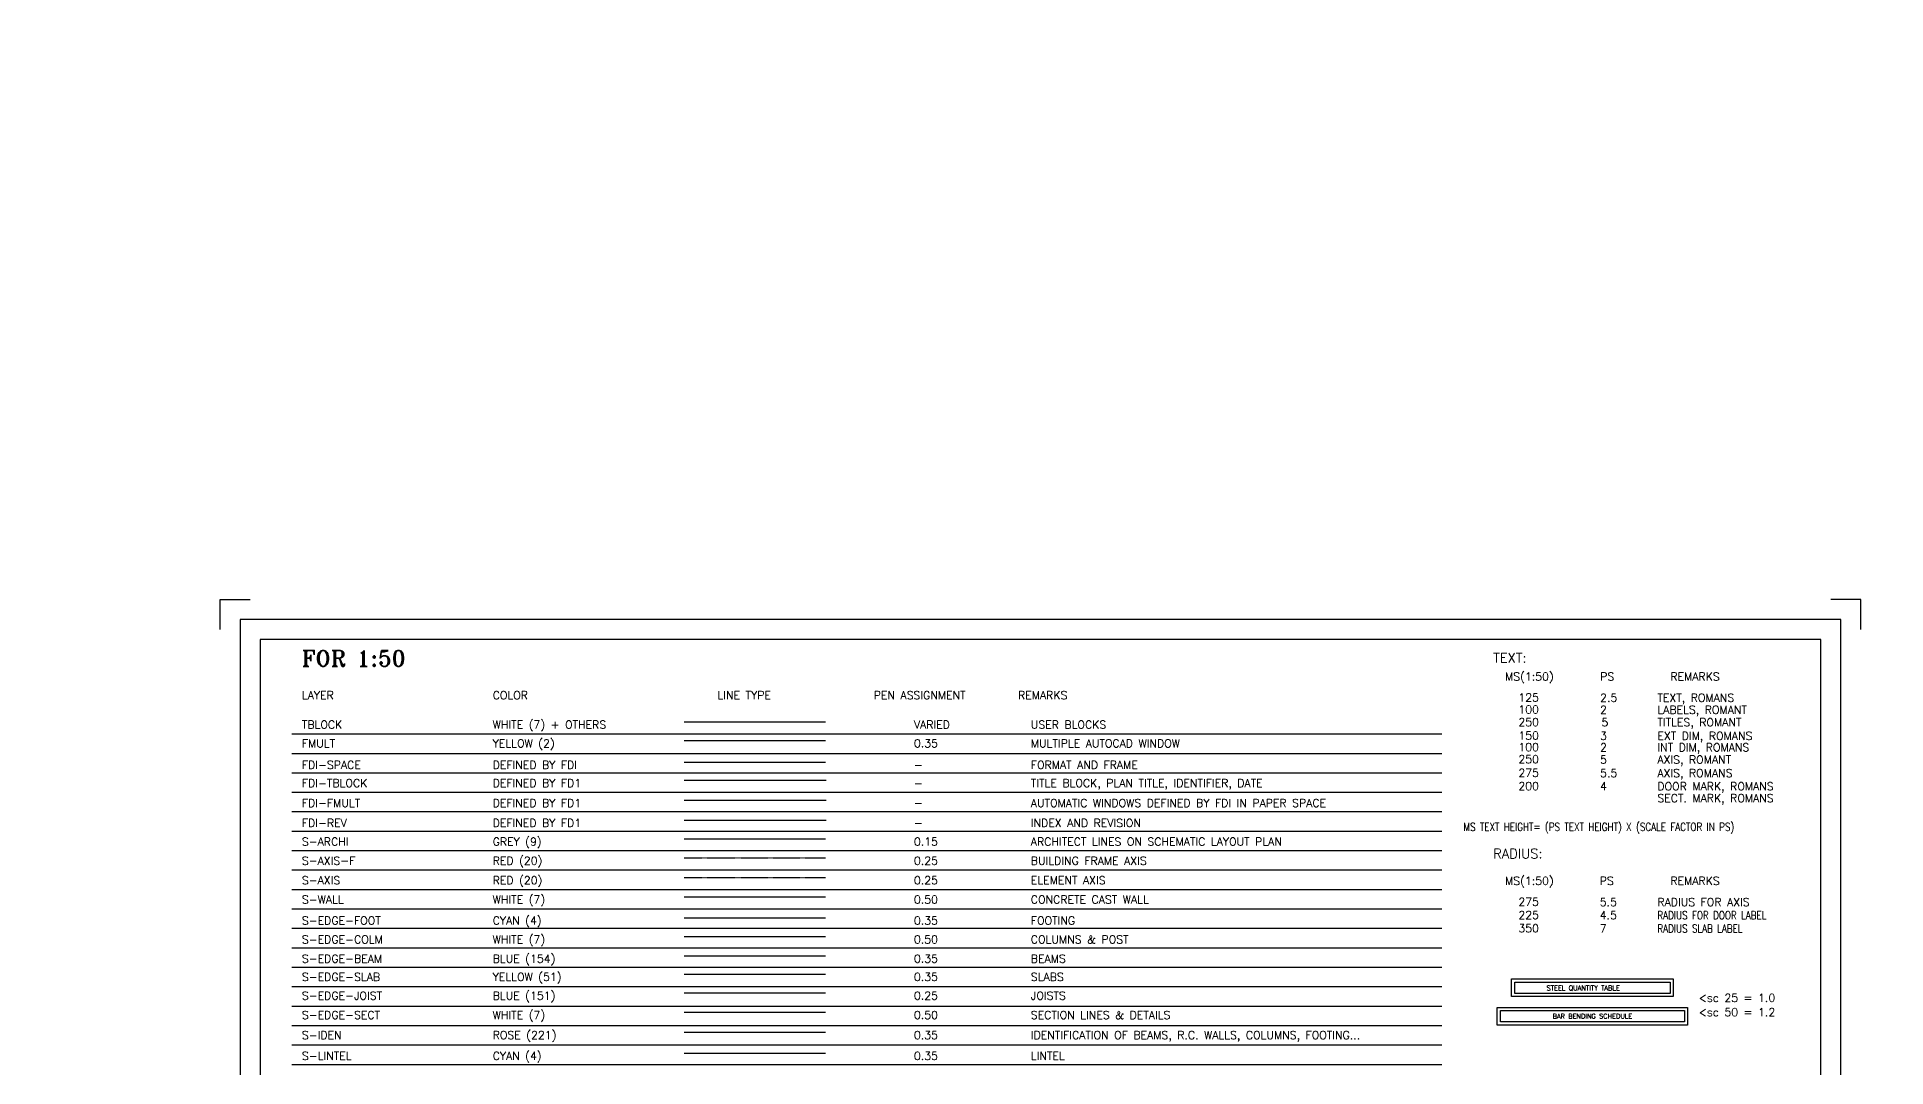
# Model space of a CAD drawing. Extents: x 660761725 to 1323371458, y 2734871439 to 5470067957.
# Drawn here: x 660932101 to 660960982, y 2735253898 to 2735269989 of the extents above; entities that cross this region are included whole.
import ezdxf
from ezdxf import colors
from ezdxf.entities.mleader import LeaderData, LeaderLine
from ezdxf.math import Vec2, Vec3

# ---------------------------------------------------------------- set-up
doc = ezdxf.new("R2010")
doc.units = 0
doc.linetypes.add('AXES', pattern=[1.95, 1.2, -0.25, 0.25, -0.25])
doc.layers.add('FMULT', color=2, linetype='Continuous', plot=False)
for name, color, linetype in [('S-ARCHI', 9, 'Continuous'), ('S-AXIS', 20, 'AXES'), ('S-AXIS-F', 20, 'AXES'), ('S-EDGE-BEAM', 150, 'Continuous'), ('S-EDGE-COLM', 7, 'Continuous'), ('S-EDGE-FOOT', 4, 'Continuous'), ('S-EDGE-JOIST', 151, 'Continuous'), ('S-EDGE-SECT', 7, 'Continuous'), ('S-EDGE-SLAB', 51, 'Continuous'), ('S-IDEN', 221, 'Continuous'), ('S-LINTEL', 4, 'Continuous'), ('S-TXT', 3, 'Continuous'), ('S-TXT-B', 7, 'Continuous'), ('S-WALL', 7, 'Continuous'), ('TBLOCK', 7, 'Continuous')]:
    doc.layers.add(name, color=color, linetype=linetype)
doc.layers.add('S-GN-CON', color=3, linetype='Continuous', lineweight=35)
doc.styles.add('EN-SC', font='swissl.ttf')
doc.styles.add('KACKC - ROMANS', font='romans.shx')
doc.styles.add('ROMANS', font='romans.shx')
doc.styles.add('ROMANT', font='romant')

# ---------------------------------------------------------------- blocks, each defined once
blk = doc.blocks.new('_ARCHTICK')
at = {"color": 0, "linetype": 'ByBlock', "const_width": 0.15}
blk.add_lwpolyline([(-0.5, -0.5), (0.5, 0.5)], dxfattribs=at)
blk = doc.blocks.new('STEEL QUANTITY TABLE')
at = {"layer": 'S-TXT', "color": 140}
for points in [[(0, 275), (2525, 275), (2525, 0), (0, 0)], [(50, 225), (2475, 225), (2475, 50), (50, 50)]]:
    blk.add_lwpolyline(points, close=True, dxfattribs=at)
at = {"layer": 'S-GN-CON', "style": 'EN-SC'}
blk.add_attdef('TABLE', (1262, 0), '', height=0.2, dxfattribs=at)
at = {"layer": 'S-TXT', "color": 140, "insert": (547, 171), "char_height": 75, "width": 1615.33, "attachment_point": 1}
blk.add_mtext('{\\Fromant|c0;STEEL QUANTITY TABLE}', dxfattribs=at)
blk = doc.blocks.new('BAR BENDING SCHEDULE')
at = {"layer": 'S-TXT', "color": 140}
for points in [[(0, 275), (2975, 275), (2975, 0), (0, 0)], [(50, 225), (2925, 225), (2925, 50), (50, 50)]]:
    blk.add_lwpolyline(points, close=True, dxfattribs=at)
at = {"layer": 'S-GN-CON', "style": 'EN-SC'}
blk.add_attdef('BAR', (1487.5, 137.5), '', height=0.2, dxfattribs=at)
at = {"layer": 'S-TXT', "color": 140, "insert": (1487.5, 137.5), "char_height": 75, "width": 1750.188, "attachment_point": 5}
blk.add_mtext('{\\Fromant|c0;BAR BENDING SCHEDULE}', dxfattribs=at)

msp = doc.modelspace()

# ---------------------------------------------------------------- linework, layer by layer
at = {"color": 250}
for p, q in [((660936081.51860619, 2735259101.7482028), (660954046.31260765, 2735259101.7482028)), ((660936081.51860619, 2735258798.08381605), (660954046.31260765, 2735258798.08381605)), ((660936081.51860619, 2735258494.41942978), (660954046.31260765, 2735258494.41942978)), ((660936081.51860619, 2735258190.75504303), (660954046.31260765, 2735258190.75504303)), ((660936081.51860619, 2735257887.0906558), (660954046.31260765, 2735257887.0906558)), ((660936081.51860619, 2735257583.42627001), (660954046.31260765, 2735257583.42627001)), ((660936081.51860619, 2735257279.76188278), (660954046.31260765, 2735257279.76188278)), ((660936081.51860619, 2735256976.09749603), (660954046.31260765, 2735256976.09749603)), ((660936081.51860619, 2735256672.43310881), (660954046.31260765, 2735256672.43310881)), ((660936081.51860619, 2735256368.76872301), (660954046.31260765, 2735256368.76872301)), ((660936081.51860619, 2735256065.10433578), (660954046.31260765, 2735256065.10433578)), ((660936081.51860619, 2735255761.43994999), (660954046.31260765, 2735255761.43994999)), ((660936081.51860619, 2735255457.77556276), (660954046.31260765, 2735255457.77556276)), ((660936081.51860619, 2735255154.11117601), (660954046.31260765, 2735255154.11117601)), ((660936081.51860619, 2735254850.44678879), (660954046.31260765, 2735254850.44678879)), ((660936081.51860619, 2735254546.78240299), (660954046.31260765, 2735254546.78240299)), ((660936081.51860619, 2735254243.11801577), (660954046.31260765, 2735254243.11801577)), ((660936081.51860619, 2735253939.45362902), (660954046.31260765, 2735253939.45362902))]:
    msp.add_line(p, q, dxfattribs=at)
for p, q in [((660942208.04489601, 2735258662.17691183), (660944415.53558052, 2735258662.17691183)), ((660942208.04489601, 2735258377.66991186), (660944425.58734202, 2735258377.66991186)), ((660942208.04489601, 2735258066.71212482), (660944425.58734202, 2735258066.71212482)), ((660942208.04489601, 2735257754.68436623), (660944425.58734202, 2735257754.68436623))]:
    msp.add_line(p, q)
at = {"layer": 'FMULT', "ltscale": 10}
msp.add_line((660942208.04489601, 2735258998.36969805), (660944415.53558052, 2735258998.36969805), dxfattribs=at)
at = {"layer": 'S-ARCHI'}
msp.add_line((660942208.04489601, 2735257463.28128195), (660944415.53558052, 2735257463.28128195), dxfattribs=at)
at = {"layer": 'S-AXIS'}
msp.add_line((660942208.04489601, 2735256859.52487898), (660944415.53558052, 2735256859.52487898), dxfattribs=at)
at = {"layer": 'S-AXIS-F'}
msp.add_line((660942208.04489601, 2735257165.14360619), (660944415.53558052, 2735257165.14360619), dxfattribs=at)
at = {"layer": 'S-EDGE-BEAM'}
msp.add_line((660942208.04489601, 2735255634.84242678), (660944415.53558052, 2735255634.84242678), dxfattribs=at)
at = {"layer": 'S-EDGE-COLM'}
msp.add_line((660942208.04489601, 2735255935.55698013), (660944415.53558052, 2735255935.55698013), dxfattribs=at)
at = {"layer": 'S-EDGE-FOOT'}
msp.add_line((660942208.04489601, 2735256230.33967686), (660944415.53558052, 2735256230.33967686), dxfattribs=at)
at = {"layer": 'S-EDGE-JOIST'}
msp.add_line((660942208.04489601, 2735255057.19188595), (660944415.53558052, 2735255057.19188595), dxfattribs=at)
at = {"layer": 'S-EDGE-SECT'}
msp.add_line((660942208.04489601, 2735254754.70544481), (660944415.53558052, 2735254754.70544481), dxfattribs=at)
at = {"layer": 'S-EDGE-SLAB'}
msp.add_line((660942208.04489601, 2735255350.17967319), (660944415.53558052, 2735255350.17967319), dxfattribs=at)
at = {"layer": 'S-IDEN'}
msp.add_line((660942208.04489601, 2735254441.17711401), (660944415.53558052, 2735254441.17711401), dxfattribs=at)
at = {"layer": 'S-LINTEL'}
msp.add_line((660942208.04489601, 2735254116.41909599), (660944415.53558052, 2735254116.41909599), dxfattribs=at)
at = {"layer": 'S-WALL'}
msp.add_line((660942208.04489601, 2735256558.58496714), (660944415.53558052, 2735256558.58496714), dxfattribs=at)
at = {"layer": 'TBLOCK', "linetype": 'Continuous', "ltscale": 10}
msp.add_line((660942208.04489601, 2735259291.00739288), (660944415.53558052, 2735259291.00739288), dxfattribs=at)
at = {"layer": 'TBLOCK', "color": 9}
for points in [[(660934962.82094491, 2735260730.24536514), (660934962.82094491, 2735261198.99536514), (660935431.57094479, 2735261198.99536514)], [(660960587.82093465, 2735260730.24536514), (660960587.82093465, 2735261198.99536514), (660960119.07093489, 2735261198.99536514)]]:
    msp.add_lwpolyline(points, dxfattribs=at)
at = {"layer": 'TBLOCK'}
for points in [[(660935275.32094479, 2735238099.20079899), (660960275.32093477, 2735238099.20079899), (660960275.32093477, 2735260886.49536514), (660935275.32094479, 2735260886.49536514)], [(660935587.82094467, 2735238411.70079899), (660959962.82093489, 2735238411.70079899), (660959962.82093489, 2735260573.99536514), (660935587.82094467, 2735260573.99536514)]]:
    msp.add_lwpolyline(points, close=True, dxfattribs=at)

# ---------------------------------------------------------------- block references
at = {"layer": 'S-GN-CON'}
for name, p, values in [('STEEL QUANTITY TABLE', (660955133.89937341, 2735254998.77588511), {'TABLE': 'STEEL QUANTITY TABLE'}), ('BAR BENDING SCHEDULE', (660954908.89937353, 2735254554.02924299), {'BAR': 'BAR BENDING SCHEDULE'})]:
    msp.add_blockref(name, p, dxfattribs=at).add_auto_attribs(values)

# ---------------------------------------------------------------- texts
for s, height, style, p in [('FOR 1:50', 249.9999999, 'ROMANT', (660936237.97826052, 2735260156.45501804)), ('TEXT:', 149.99999994, 'ROMANT', (660954846.56455088, 2735260214.6368618)), ('MS(1:50)', 124.99999995, 'ROMANT', (660955031.11704957, 2735259935.34076595)), ('PS', 124.99999995, 'ROMANT', (660956517.30932391, 2735259935.34076595)), ('REMARKS', 124.99999995, 'ROMANT', (660957612.97731936, 2735259935.34076595)), ('LAYER', 124.99999995, 'ROMANT', (660936237.97826052, 2735259643.85161781)), ('COLOR', 124.99999995, 'ROMANT', (660939217.9459722, 2735259643.85161781)), ('LINE TYPE', 124.99999995, 'ROMANT', (660942728.7682519, 2735259643.85161781)), ('PEN ASSIGNMENT', 124.99999995, 'ROMANT', (660945170.31308424, 2735259643.85161781)), ('REMARKS', 124.99999995, 'ROMANT', (660947424.21137381, 2735259643.85161781)), ('FDI-SPACE', 124.99999995, 'ROMANS', (660936237.97826052, 2735258554.98534107)), ('DEFINED BY FDI', 124.99999995, 'ROMANS', (660939217.9459722, 2735258554.98534107)), ('FORMAT AND FRAME', 124.99999995, 'ROMANS', (660947624.23983085, 2735258554.98534107)), ('FDI-TBLOCK', 124.99999995, 'ROMANS', (660936237.97826052, 2735258270.4783411)), ('DEFINED BY FD1', 124.99999995, 'ROMANS', (660939217.9459722, 2735258270.4783411)), ('-', 124.99999995, 'ROMANS', (660945798.65443766, 2735258554.98534107)), ('TITLE BLOCK, PLAN TITLE, IDENTIFIER, DATE', 124.99999995, 'ROMANS', (660947624.23983085, 2735258270.4783411)), ('FDI-FMULT', 124.99999995, 'ROMANS', (660936237.97826052, 2735257959.52055311)), ('DEFINED BY FD1', 124.99999995, 'ROMANS', (660939217.9459722, 2735257959.52055311)), ('-', 124.99999995, 'ROMANS', (660945798.65443766, 2735258270.4783411)), ('AUTOMATIC WINDOWS DEFINED BY FDI IN PAPER SPACE', 124.99999995, 'ROMANS', (660947624.23983085, 2735257959.52055311)), ('FDI-REV', 124.99999995, 'ROMANS', (660936237.97826052, 2735257647.49279499)), ('DEFINED BY FD1', 124.99999995, 'ROMANS', (660939217.9459722, 2735257647.49279499)), ('-', 124.99999995, 'ROMANS', (660945798.65443766, 2735257959.52055311)), ('INDEX AND REVISION', 124.99999995, 'ROMANS', (660947624.23983085, 2735257647.49279499)), ('-', 124.99999995, 'ROMANS', (660945798.65443766, 2735257647.49279499)), ('RADIUS:', 149.99999994, 'ROMANT', (660954846.56455088, 2735257156.542171)), ('MS(1:50)', 124.99999995, 'ROMANT', (660955031.11704957, 2735256743.75781679)), ('PS', 124.99999995, 'ROMANT', (660956510.75171232, 2735256743.75781679)), ('REMARKS', 124.99999995, 'ROMANT', (660957612.97731936, 2735256743.75781679))]:
    msp.add_text(s, height=height, dxfattribs=dict(style=style)).set_placement(p)
at = {"layer": 'FMULT', "style": 'ROMANS'}
for s, p in [('FMULT', (660936237.97826052, 2735258891.17812586)), ('YELLOW (2)', (660939217.9459722, 2735258891.17812586)), ('0.35', (660945798.65443766, 2735258891.17812586)), ('MULTIPLE AUTOCAD WINDOW', (660947624.24014664, 2735258891.17812586))]:
    msp.add_text(s, height=124.99999995, dxfattribs=at).set_placement(p)
at = {"layer": 'S-ARCHI', "style": 'ROMANS'}
for s, p in [('S-ARCHI', (660936237.97826052, 2735257356.08971119)), ('GREY (9)', (660939217.9459722, 2735257356.08971119)), ('0.15', (660945798.65443766, 2735257356.08971119)), ('ARCHITECT LINES ON SCHEMATIC LAYOUT PLAN', (660947624.24014664, 2735257356.08971119))]:
    msp.add_text(s, height=124.99999995, dxfattribs=at).set_placement(p)
at = {"layer": 'S-AXIS', "style": 'ROMANS'}
for s, p in [('RED (20)', (660939217.9459722, 2735256752.33330679)), ('S-AXIS ', (660936237.97826052, 2735256752.33330679)), ('0.25', (660945798.65443766, 2735256752.33330679)), ('ELEMENT AXIS', (660947624.24014664, 2735256752.33330679))]:
    msp.add_text(s, height=124.99999995, dxfattribs=at).set_placement(p)
at = {"layer": 'S-AXIS-F', "style": 'ROMANS'}
for s, p in [('S-AXIS-F', (660936237.97826052, 2735257057.952034)), ('RED (20)', (660939217.9459722, 2735257057.952034)), ('0.25', (660945798.65443766, 2735257057.952034)), ('BUILDING FRAME AXIS', (660947624.24014664, 2735257057.952034))]:
    msp.add_text(s, height=124.99999995, dxfattribs=at).set_placement(p)
at = {"layer": 'S-EDGE-BEAM', "style": 'ROMANS'}
for s, p in [('S-EDGE-BEAM', (660936237.97826052, 2735255527.65085506)), ('BLUE (154)', (660939217.9459722, 2735255527.65085506)), ('0.35', (660945798.65443766, 2735255527.65085506)), ('BEAMS', (660947624.24014664, 2735255527.65085506))]:
    msp.add_text(s, height=124.99999995, dxfattribs=at).set_placement(p)
at = {"layer": 'S-EDGE-COLM', "style": 'ROMANS'}
for s, p in [('S-EDGE-COLM', (660936237.97826052, 2735255828.36540794)), ('WHITE (7)', (660939217.9459722, 2735255828.36540794)), ('0.50', (660945798.65443766, 2735255828.36540794)), ('COLUMNS & POST', (660947624.24014664, 2735255828.36540794))]:
    msp.add_text(s, height=124.99999995, dxfattribs=at).set_placement(p)
at = {"layer": 'S-EDGE-FOOT', "style": 'ROMANS'}
for s, p in [('S-EDGE-FOOT', (660936237.97826052, 2735256123.14810514)), ('CYAN (4)', (660939217.9459722, 2735256123.14810514)), ('0.35', (660945798.65443766, 2735256123.14810514)), ('FOOTING', (660947624.24014664, 2735256123.14810514))]:
    msp.add_text(s, height=124.99999995, dxfattribs=at).set_placement(p)
at = {"layer": 'S-EDGE-JOIST', "style": 'ROMANS'}
for s, p in [('S-EDGE-JOIST', (660936237.97826052, 2735254950.00031519)), ('BLUE (151)', (660939217.9459722, 2735254950.00031519)), ('0.25', (660945798.65443766, 2735254950.00031519)), ('JOISTS', (660947624.24014664, 2735254950.00031519))]:
    msp.add_text(s, height=124.99999995, dxfattribs=at).set_placement(p)
at = {"layer": 'S-EDGE-SECT', "style": 'ROMANS'}
for s, p in [('S-EDGE-SECT', (660936237.97826052, 2735254647.5138731)), ('WHITE (7)', (660939217.9459722, 2735254647.5138731)), ('0.50', (660945798.65443766, 2735254647.5138731)), ('SECTION LINES & DETAILS', (660947624.24014664, 2735254647.5138731))]:
    msp.add_text(s, height=124.99999995, dxfattribs=at).set_placement(p)
at = {"layer": 'S-EDGE-SLAB', "style": 'ROMANS'}
for s, p in [('S-EDGE-SLAB', (660936237.97826052, 2735255242.98810101)), ('YELLOW (51)', (660939217.9459722, 2735255242.98810101)), ('0.35', (660945798.65443766, 2735255242.98810101)), ('SLABS', (660947624.24014664, 2735255242.98810101))]:
    msp.add_text(s, height=124.99999995, dxfattribs=at).set_placement(p)
at = {"layer": 'S-IDEN', "style": 'ROMANS'}
for s, p in [('S-IDEN', (660936237.97826052, 2735254333.98554182)), ('ROSE (221)', (660939217.9459722, 2735254333.98554182)), ('0.35', (660945798.65443766, 2735254333.98554182)), ('IDENTIFICATION OF BEAMS, R.C. WALLS, COLUMNS, FOOTING...', (660947624.24014664, 2735254333.98554182))]:
    msp.add_text(s, height=124.99999995, dxfattribs=at).set_placement(p)
at = {"layer": 'S-LINTEL', "style": 'ROMANS'}
for s, p in [('S-LINTEL', (660936237.97826052, 2735254009.2275238)), ('CYAN (4)', (660939217.9459722, 2735254009.2275238)), ('0.35', (660945798.65443766, 2735254009.2275238)), ('LINTEL', (660947624.24014664, 2735254009.2275238))]:
    msp.add_text(s, height=124.99999995, dxfattribs=at).set_placement(p)
at = {"layer": 'S-TXT'}
for s, height, style, p in [('100', 125, 'ROMANT', (660955239.58610475, 2735259420.19352579)), ('125', 125, 'ROMANS', (660955239.58610475, 2735259607.86671019)), ('2.5', 124.99999995, 'ROMANS', (660956516.37868547, 2735259603.91805792)), ('2', 124.99999995, 'ROMANT', (660956516.37868547, 2735259416.244874)), ('TEXT, ROMANS', 124.99999995, 'ROMANS', (660957411.24652755, 2735259603.91805792)), ('LABELS, ROMANT', 124.99999995, 'ROMANT', (660957411.24652755, 2735259416.244874)), ('150', 125, 'ROMANS', (660955239.58610475, 2735259012.51337194)), ('100', 125, 'ROMANS', (660955239.58610475, 2735258833.33508778)), ('3', 124.99999995, 'ROMANS', (660956516.37868547, 2735259008.56472015)), ('2', 124.99999995, 'ROMANS', (660956516.37868547, 2735258829.38643599)), ('EXT DIM, ROMANS', 124.99999995, 'ROMANS', (660957411.24652755, 2735259008.56472015)), ('INT DIM, ROMANS', 124.99999995, 'ROMANS', (660957411.24652755, 2735258829.38643599)), ('250', 125, 'ROMANT', (660955239.58610475, 2735258643.45633078)), ('5', 124.99999995, 'ROMANT', (660956516.37868547, 2735258637.0151968)), ('AXIS, ROMANT', 124.99999995, 'ROMANT', (660957411.24652755, 2735258637.0151968)), ('275', 125, 'ROMANS', (660955239.58610475, 2735258430.742908)), ('200', 125, 'ROMANS', (660955239.58610475, 2735258224.44285488)), ('5.5', 124.99999995, 'ROMANS', (660956516.37868547, 2735258426.79425621)), ('4', 124.99999995, 'ROMANS', (660956516.37868547, 2735258220.49420309)), ('AXIS, ROMANS', 124.99999995, 'ROMANS', (660957411.24652755, 2735258426.79425621)), ('DOOR MARK, ROMANS', 124.99999995, 'ROMANS', (660957411.24652755, 2735258220.49420309)), ('SECT. MARK, ROMANS', 124.99999995, 'ROMANS', (660957411.24652755, 2735258035.19513607)), ('275', 125, 'ROMANS', (660955239.58610475, 2735256416.28376007)), ('225', 125, 'ROMANS', (660955239.58610475, 2735256209.9837079)), ('5.5', 124.99999995, 'ROMANS', (660956509.82107389, 2735256412.33510923)), ('4.5', 124.99999995, 'ROMANS', (660956509.82107389, 2735256206.03505707)), ('RADIUS FOR AXIS', 124.99999995, 'ROMANS', (660957411.24652755, 2735256412.33510923)), ('350', 125, 'ROMANS', (660955239.58610475, 2735256001.97976685)), ('7', 124.99999995, 'ROMANS', (660956509.82107389, 2735255998.03111601)), ('<sc 25 = 1.0', 124.99999995, 'ROMANS', (660958056.29007149, 2735254916.44034004)), ('<sc 50 = 1.2', 124.99999995, 'ROMANS', (660958056.29007149, 2735254692.3340559))]:
    msp.add_text(s, height=height, dxfattribs=dict(at, style=style)).set_placement(p)
at = {"layer": 'S-TXT', "width": 0.8}
for s, style, p in [('MS TEXT HEIGHT= (PS TEXT HEIGHT) X (SCALE FACTOR IN PS)', 'ROMANT', (660954382.17860115, 2735257586.58977222)), ('RADIUS FOR DOOR LABEL', 'ROMANS', (660957411.24652755, 2735256206.03505707)), ('RADIUS SLAB LABEL', 'ROMANS', (660957411.24652755, 2735255998.03111601))]:
    msp.add_text(s, height=124.99999995, dxfattribs=dict(at, style=style)).set_placement(p)
at = {"layer": 'S-TXT-B', "style": 'ROMANT'}
for s, height, p in [('250', 125, (660955239.58610475, 2735259223.74194384)), ('TITLES, ROMANT', 124.99999995, (660957411.24652755, 2735259220.55420399))]:
    msp.add_text(s, height=height, dxfattribs=at).set_placement(p)
at = {"layer": 'S-TXT-B', "insert": (660956538.36902738, 2735259345.55420399), "char_height": 124.99999995, "width": 83.3333333, "attachment_point": 1, "style": 'ROMANT'}
msp.add_mtext('5', dxfattribs=at)
at = {"layer": 'S-WALL', "style": 'ROMANS'}
for s, p in [('S-WALL', (660936237.97826052, 2735256451.39339495)), ('WHITE (7)', (660939217.9459722, 2735256451.39339495)), ('0.50', (660945798.65443766, 2735256451.39339495)), ('CONCRETE CAST WALL', (660947624.24014664, 2735256451.39339495))]:
    msp.add_text(s, height=124.99999995, dxfattribs=at).set_placement(p)
at = {"layer": 'TBLOCK', "style": 'ROMANS'}
for s, p in [('TBLOCK', (660936237.97826052, 2735259183.81582212)), ('WHITE (7) + OTHERS', (660939217.9459722, 2735259183.81582212)), ('VARIED', (660945798.65443766, 2735259183.81582212)), ('USER BLOCKS', (660947624.24014664, 2735259183.81582212))]:
    msp.add_text(s, height=124.99999995, dxfattribs=at).set_placement(p)

# ---------------------------------------------------------------- leaders
ml = msp.add_multileader_mtext('Standard')
ml.set_content('\\pxql,t11;{\\W0.75;\\C3;REFER TO COLUMN\\PFOUNDATION TO\\PGROUND REINF.}', color=256, style='KACKC - ROMANS')
ml.set_leader_properties(color=8, linetype='ByLayer', lineweight=-1)
ml.set_arrow_properties(name='ARCHTICK')
ml.build(insert=Vec2(0, 0))
ml.multileader.update_dxf_attribs({"text_left_attachment_type": 6, "text_right_attachment_type": 6, "dogleg_length": 10, "arrow_head_size": 155.99999994, "scale": 100})
ctx = ml.context
ctx.base_point, ctx.scale, ctx.char_height, ctx.arrow_head_size, ctx.landing_gap_size, ctx.plane_origin = Vec3(660900284.68112814, 2735269688.75605392), 100, 249.9999999, 155.99999994, 15.99999999, Vec3(660903465.84869015, 2735276703.39630604)
ctx.left_attachment, ctx.right_attachment, ctx.text_align_type = 6, 6, 1
notes = []
notes.append((ctx, [(0, (1, 1, 0), (660899877.35187292, 2735269688.75605392), (1, 0), 407.32925519, [(0, [(660899106.53212309, 2735269688.75605392)], 0, [])])]))
ctx.mtext.insert, ctx.mtext.width, ctx.mtext.defined_height, ctx.mtext.alignment, ctx.mtext.line_spacing_factor, ctx.mtext.flow_direction = Vec3(660901631.03827047, 2735269988.75605392), 2798.1276220315, 2625.76065381, 2, 0.9, 5
for ctx, leaders in notes:
    for number, flags, end, landing, length, lines in leaders:
        leader = LeaderData()
        leader.index, (leader.has_last_leader_line, leader.has_dogleg_vector, leader.attachment_direction) = number, flags
        leader.last_leader_point, leader.dogleg_vector, leader.dogleg_length = Vec3(end), Vec3(landing), length
        for number, points, colour, breaks in lines:
            line = LeaderLine()
            line.index, line.vertices, line.color, line.breaks = number, Vec3.list(points), colors.encode_raw_color(colour), breaks
            leader.lines.append(line)
        ctx.leaders.append(leader)

doc.saveas('drawing.dxf')
